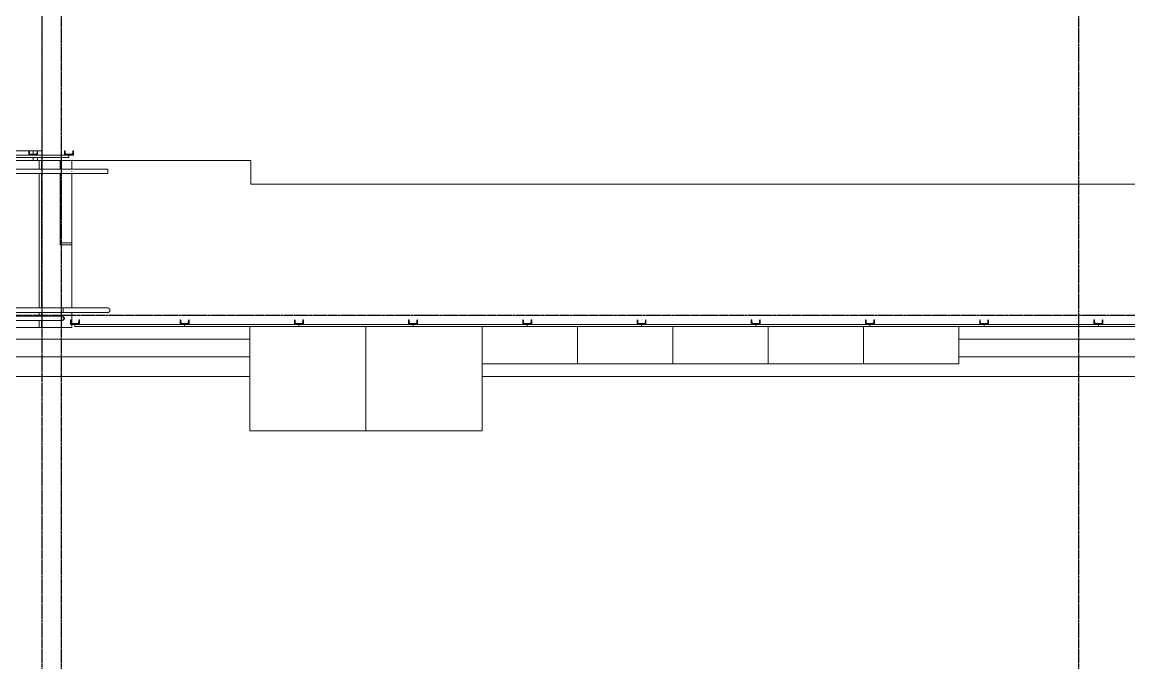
# Model space of a CAD drawing. Header units: inches. Extents: x -4093 to -1777, y 9773 to 12264.
# Drawn here: x -3836 to -3464.6, y 9772.6 to 9989.6 of the extents above; entities that cross this region are included whole.
import ezdxf

# ---------------------------------------------------------------- set-up
doc = ezdxf.new("R2010")
doc.units = ezdxf.units.IN
doc.header["$MEASUREMENT"] = 0
doc.linetypes.add('Grid Line 1_2_', pattern=[0.875, 0.5, -0.125, 0.125, -0.125])
doc.linetypes.add('Overhead 1_16_', pattern=[0.101562, 0.0625, -0.039062])
for name, color, linetype, lineweight in [('0-1', 7, 'Continuous', 5), ('0-2', 7, 'Continuous', 9), ('A-FLOR-2', 192, 'Continuous', 9), ('A-FLOR-HRAL', 11, 'Continuous', 9), ('A-GLAZ-CURT', 52, 'Continuous', 9), ('A-GLAZ-CWMG', 51, 'Continuous', 9), ('E-ELEC-EQPM', 71, 'Continuous', 9), ('S-BEAM-1', 7, 'Continuous', 9), ('S-FNDN-2', 32, 'Continuous', 9), ('S-GRID-1', 1, 'Grid Line 1_2_', 30), ('S-STRS', 31, 'Continuous', 9), ('S-STRS-3', 31, 'Overhead 1_16_', 9)]:
    doc.layers.add(name, color=color, linetype=linetype, lineweight=lineweight)

# ---------------------------------------------------------------- blocks, each defined once
blk = doc.blocks.new('034100 - Precast Structural Concrete - Solid Plank - 12_-1863259-BACKGROUND - 1ST FLOOR')
at = {"layer": 'S-BEAM-1'}
for p, q in [((0, 2.35), (0, 5.23)), ((0, -22.4), (0, 0.85)), ((0, -23.09), (0, -22.4)), ((0, -22.4), (4, -22.4)), ((0, -23.09), (4, -23.09))]:
    blk.add_line(p, q, dxfattribs=at)
blk = doc.blocks.new('CTR - 1st Phase - Structure_rvt-1-BACKGROUND - 1ST FLOOR')
at = {"layer": 'S-GRID-1'}
for p, q in [((-3829.32, 9772.61), (-3829.32, 12247.5)), ((-3822.82, 9772.61), (-3822.82, 12247.5)), ((-3481.32, 9772.61), (-3481.32, 12247.5)), ((-1777.25, 9891.19), (-4076.95, 9891.19))]:
    blk.add_line(p, q, dxfattribs=at)
at = {"layer": '0-2'}
blk.add_blockref('034100 - Precast Structural Concrete - Solid Plank - 12_-1863259-BACKGROUND - 1ST FLOOR', (-3823.32, 9937.96), dxfattribs=at)
blk = doc.blocks.new('Basic Wall _ 3_ XPS - UNDER XPS - ___-2659087-BACKGROUND - 1ST FLOOR')
at = {"layer": 'S-FNDN-2'}
for p, q in [((-3759.65, 9883.25), (-3917.32, 9883.25)), ((-3681.62, 9883.25), (-3681.65, 9883.25)), ((-1935.38, 9883.25), (-3521.62, 9883.25)), ((-3759.65, 9877.28), (-3917.32, 9877.28)), ((-3681.62, 9877.28), (-3681.65, 9877.28)), ((-1929.41, 9877.28), (-3521.62, 9877.28)), ((-3759.65, 9870.69), (-3917.32, 9870.69)), ((-1922.82, 9870.69), (-3681.65, 9870.69))]:
    blk.add_line(p, q, dxfattribs=at)
blk = doc.blocks.new('Horizontal_Siding - Horizontal_Siding-2907273-BACKGROUND - 1ST FLOOR')
at = {"layer": 'A-GLAZ-CURT'}
for p, q in [((-19.17, 2.25), (19.17, 2.25)), ((-19.17, 1.5), (-19.17, 2.25)), ((17.67, 1.5), (-17.67, 1.5)), ((19.17, 2.25), (19.17, 1.5))]:
    blk.add_line(p, q, dxfattribs=at)
blk = doc.blocks.new('Rectangular Mullion - RAILING POST-2666422-BACKGROUND - 1ST FLOOR')
at = {"layer": 'A-GLAZ-CWMG'}
for p, q in [((-1.5, -1.5), (-1.5, 0)), ((1.5, 0), (1.5, -1.5)), ((1.5, -1.5), (-1.5, -1.5)), ((-1.29, -0.21), (-1.22, -1.18)), ((-1.22, -1.18), (1.22, -1.18)), ((1.22, -1.18), (1.29, -0.21))]:
    blk.add_line(p, q, dxfattribs=at)
for centre, radius, start, end in [((-1.5, -0.21), 0.211, 359.472, 90), ((1.5, -0.21), 0.21, 90, 180.528)]:
    blk.add_arc(centre, radius, start, end, dxfattribs=at)
blk = doc.blocks.new('Rectangular Mullion - RAILING POST-2680134-BACKGROUND - 1ST FLOOR')
at = {"layer": 'A-GLAZ-CWMG'}
for p, q in [((-3, -1.5), (-3, 0)), ((0, 0), (0, -1.5)), ((0, -1.5), (-3, -1.5)), ((-2.79, -0.21), (-2.72, -1.18)), ((-2.72, -1.18), (-0.28, -1.18)), ((-0.28, -1.18), (-0.21, -0.21))]:
    blk.add_line(p, q, dxfattribs=at)
for centre, start, end in [((-3, -0.21), 359.472, 90), ((0, -0.21), 90, 180.528)]:
    blk.add_arc(centre, 0.21, start, end, dxfattribs=at)
blk = doc.blocks.new('Railing - 1_-2854140-BACKGROUND - 1ST FLOOR')
at = {"layer": 'A-FLOR-HRAL'}
for p, q in [((2, 11), (2, 0)), ((3.5, 0), (3.5, 11))]:
    blk.add_line(p, q, dxfattribs=at)
at = {"layer": 'A-FLOR-HRAL', "flags": 128}
for points in [[(2, 15), (2, 15.03), (2, 15.06), (2.01, 15.09), (2.01, 15.12), (2.01, 15.15), (2.02, 15.18), (2.03, 15.21), (2.04, 15.24), (2.05, 15.26), (2.06, 15.29), (2.07, 15.32), (2.08, 15.35), (2.1, 15.37), (2.11, 15.4), (2.13, 15.42), (2.15, 15.45), (2.17, 15.47), (2.19, 15.49), (2.21, 15.52), (2.23, 15.54), (2.25, 15.56), (2.27, 15.58), (2.3, 15.6), (2.32, 15.61), (2.34, 15.63), (2.37, 15.65), (2.4, 15.66), (2.42, 15.68), (2.45, 15.69), (2.48, 15.7), (2.51, 15.71), (2.53, 15.72), (2.56, 15.73), (2.59, 15.73), (2.62, 15.74), (2.65, 15.74), (2.68, 15.75), (2.71, 15.75), (2.74, 15.75)], [(2, 15), (2, 15), (2, 14.99), (2, 14.97), (2, 14.95), (2, 14.92), (2, 14.89), (2, 14.84), (2, 14.8), (2, 14.74), (2, 14.68), (2, 14.62), (2, 14.55), (2, 14.47), (2, 14.39), (2, 14.3), (2, 14.21), (2, 14.11), (2, 14.01), (2, 13.9), (2, 13.79), (2, 13.67), (2, 13.55), (2, 13.42), (2, 13.29), (2, 13.16), (2, 13.02), (2, 12.89), (2, 12.74), (2, 12.6), (2, 12.45), (2, 12.3), (2, 12.15), (2, 11.99), (2, 11.84), (2, 11.68), (2, 11.52), (2, 11.36), (2, 11.2), (2, 11.04), (2, 11)], [(2, 14.5), (2, 14.53), (2, 14.6), (2, 14.67), (2, 14.73), (2, 14.78), (2, 14.83), (2, 14.87), (2, 14.91), (2, 14.94), (2, 14.97), (2, 14.98), (2, 14.99), (2, 15)], [(2.75, 15.75), (2.78, 15.75), (2.81, 15.75), (2.84, 15.74), (2.87, 15.74), (2.9, 15.74), (2.93, 15.73), (2.96, 15.72), (2.99, 15.71), (3.01, 15.7), (3.04, 15.69), (3.07, 15.68), (3.1, 15.67), (3.12, 15.65), (3.15, 15.64), (3.17, 15.62), (3.2, 15.6), (3.22, 15.58), (3.24, 15.56), (3.27, 15.54), (3.29, 15.52), (3.31, 15.5), (3.33, 15.48), (3.35, 15.45), (3.36, 15.43), (3.38, 15.41), (3.4, 15.38), (3.41, 15.35), (3.43, 15.33), (3.44, 15.3), (3.45, 15.27), (3.46, 15.24), (3.47, 15.22), (3.48, 15.19), (3.48, 15.16), (3.49, 15.13), (3.49, 15.1), (3.5, 15.07), (3.5, 15.04), (3.5, 15.01)], [(3.5, 11), (3.5, 11.16), (3.5, 11.32), (3.5, 11.48), (3.5, 11.64), (3.5, 11.79), (3.5, 11.95), (3.5, 12.11), (3.5, 12.26), (3.5, 12.41), (3.5, 12.56), (3.5, 12.7), (3.5, 12.85), (3.5, 12.99), (3.5, 13.12), (3.5, 13.26), (3.5, 13.39), (3.5, 13.52), (3.5, 13.64), (3.5, 13.76), (3.5, 13.87), (3.5, 13.98), (3.5, 14.08), (3.5, 14.18), (3.5, 14.28), (3.5, 14.37), (3.5, 14.45), (3.5, 14.53), (3.5, 14.6), (3.5, 14.67), (3.5, 14.73), (3.5, 14.78), (3.5, 14.83), (3.5, 14.87), (3.5, 14.91), (3.5, 14.94), (3.5, 14.97), (3.5, 14.98), (3.5, 14.99), (3.5, 15), (3.5, 15)], [(3.5, 15), (3.5, 14.99), (3.5, 14.97), (3.5, 14.95), (3.5, 14.92), (3.5, 14.89), (3.5, 14.84), (3.5, 14.8), (3.5, 14.74), (3.5, 14.68), (3.5, 14.62), (3.5, 14.55), (3.5, 14.52)], [(2, 11), (2, 11.16), (2, 11.32), (2, 11.48), (2, 11.64), (2, 11.79), (2, 11.95), (2, 12.11), (2, 12.26), (2, 12.41), (2, 12.56), (2, 12.7), (2, 12.85), (2, 12.94)], [(3.5, 14.07), (3.5, 14.01), (3.5, 13.9), (3.5, 13.79), (3.5, 13.67), (3.5, 13.55), (3.5, 13.42), (3.5, 13.29), (3.5, 13.16), (3.5, 13.02), (3.5, 12.89), (3.5, 12.74), (3.5, 12.6), (3.5, 12.45), (3.5, 12.3), (3.5, 12.15), (3.5, 11.99), (3.5, 11.84), (3.5, 11.68), (3.5, 11.52), (3.5, 11.36), (3.5, 11.2), (3.5, 11.04), (3.5, 11)]]:
    blk.add_lwpolyline(points, dxfattribs=at)
at = {"layer": 'A-FLOR-HRAL'}
blk.add_arc((0, 0), 0.5, 360, 180, dxfattribs=at)
blk = doc.blocks.new('Railing - 1_-2854104-BACKGROUND - 1ST FLOOR')
at = {"layer": 'A-FLOR-HRAL'}
for p, q in [((2, 0), (2, -11)), ((2, 0), (2.75, 0)), ((2.75, 0), (3.5, 0)), ((3.5, -11), (3.5, 0))]:
    blk.add_line(p, q, dxfattribs=at)
at = {"layer": 'A-FLOR-HRAL', "flags": 128}
for points in [[(2, -12.94), (2, -12.89), (2, -12.74), (2, -12.6), (2, -12.45), (2, -12.3), (2, -12.15), (2, -11.99), (2, -11.84), (2, -11.68), (2, -11.52), (2, -11.36), (2, -11.2), (2, -11.04), (2, -11)], [(2, -11), (2, -11.16), (2, -11.32), (2, -11.48), (2, -11.64), (2, -11.79), (2, -11.95), (2, -12.11), (2, -12.26), (2, -12.41), (2, -12.56), (2, -12.7), (2, -12.85), (2, -12.99), (2, -13.12), (2, -13.26), (2, -13.39), (2, -13.52), (2, -13.64), (2, -13.76), (2, -13.87), (2, -13.98), (2, -14.08), (2, -14.18), (2, -14.28), (2, -14.37), (2, -14.45), (2, -14.53), (2, -14.6), (2, -14.67), (2, -14.73), (2, -14.78), (2, -14.83), (2, -14.87), (2, -14.91), (2, -14.94), (2, -14.97), (2, -14.98), (2, -14.99), (2, -15), (2, -15)], [(3.5, -11), (3.5, -11.16), (3.5, -11.32), (3.5, -11.48), (3.5, -11.64), (3.5, -11.79), (3.5, -11.95), (3.5, -12.11), (3.5, -12.26), (3.5, -12.41), (3.5, -12.56), (3.5, -12.7), (3.5, -12.85)], [(3.5, -15), (3.5, -15), (3.5, -14.99), (3.5, -14.97), (3.5, -14.95), (3.5, -14.92), (3.5, -14.89), (3.5, -14.84), (3.5, -14.8), (3.5, -14.74), (3.5, -14.68), (3.5, -14.62), (3.5, -14.55), (3.5, -14.47), (3.5, -14.39), (3.5, -14.3), (3.5, -14.21), (3.5, -14.11), (3.5, -14.01), (3.5, -13.9), (3.5, -13.79), (3.5, -13.67), (3.5, -13.55), (3.5, -13.42), (3.5, -13.29), (3.5, -13.16), (3.5, -13.02), (3.5, -12.89), (3.5, -12.74), (3.5, -12.6), (3.5, -12.45), (3.5, -12.3), (3.5, -12.15), (3.5, -11.99), (3.5, -11.84), (3.5, -11.68), (3.5, -11.52), (3.5, -11.36), (3.5, -11.2), (3.5, -11.04), (3.5, -11)], [(2, -15), (2, -14.99), (2, -14.97), (2, -14.95), (2, -14.92), (2, -14.89), (2, -14.84), (2, -14.8), (2, -14.74), (2, -14.68), (2, -14.62), (2, -14.55), (2, -14.5)], [(3.5, -13.54), (3.5, -13.64), (3.5, -13.76), (3.5, -13.87), (3.5, -13.98), (3.5, -14.08), (3.5, -14.18), (3.5, -14.28), (3.5, -14.37), (3.5, -14.45), (3.5, -14.53), (3.5, -14.6), (3.5, -14.67), (3.5, -14.73), (3.5, -14.78), (3.5, -14.83), (3.5, -14.87), (3.5, -14.91), (3.5, -14.94), (3.5, -14.97), (3.5, -14.98), (3.5, -14.99), (3.5, -15)], [(2.75, -15.75), (2.72, -15.75), (2.69, -15.75), (2.66, -15.74), (2.63, -15.74), (2.6, -15.74), (2.57, -15.73), (2.54, -15.72), (2.51, -15.71), (2.49, -15.7), (2.46, -15.69), (2.43, -15.68), (2.4, -15.67), (2.38, -15.65), (2.35, -15.64), (2.33, -15.62), (2.3, -15.6), (2.28, -15.58), (2.26, -15.56), (2.23, -15.54), (2.21, -15.52), (2.19, -15.5), (2.17, -15.48), (2.15, -15.45), (2.14, -15.43), (2.12, -15.41), (2.1, -15.38), (2.09, -15.35), (2.07, -15.33), (2.06, -15.3), (2.05, -15.27), (2.04, -15.24), (2.03, -15.22), (2.02, -15.19), (2.02, -15.16), (2.01, -15.13), (2.01, -15.1), (2, -15.07), (2, -15.04), (2, -15.01)], [(3.5, -15), (3.5, -15.03), (3.5, -15.06), (3.49, -15.09), (3.49, -15.12), (3.49, -15.15), (3.48, -15.18), (3.47, -15.21), (3.46, -15.24), (3.45, -15.26), (3.44, -15.29), (3.43, -15.32), (3.42, -15.35), (3.4, -15.37), (3.39, -15.4), (3.37, -15.42), (3.35, -15.45), (3.33, -15.47), (3.31, -15.49), (3.29, -15.52), (3.27, -15.54), (3.25, -15.56), (3.23, -15.58), (3.2, -15.6), (3.18, -15.61), (3.16, -15.63), (3.13, -15.65), (3.1, -15.66), (3.08, -15.68), (3.05, -15.69), (3.02, -15.7), (2.99, -15.71), (2.97, -15.72), (2.94, -15.73), (2.91, -15.73), (2.88, -15.74), (2.85, -15.74), (2.82, -15.75), (2.79, -15.75), (2.76, -15.75)]]:
    blk.add_lwpolyline(points, dxfattribs=at)
at = {"layer": 'A-FLOR-HRAL'}
blk.add_arc((0, 0), 0.5, 180, 360, dxfattribs=at)
blk = doc.blocks.new('Railing - Railing-2829184-BACKGROUND - 1ST FLOOR')
at = {"layer": 'A-FLOR-HRAL'}
for p, q in [((-3822.32, 9893.69), (-3915.32, 9893.69)), ((-3822.32, 9893.69), (-3822.32, 9892.19)), ((-3822.32, 9892.19), (-3915.32, 9892.19)), ((-3915.32, 9889.44), (-3915.32, 9890.94)), ((-3822.32, 9890.94), (-3915.32, 9890.94)), ((-3822.32, 9889.44), (-3915.32, 9889.44)), ((-3822.32, 9890.94), (-3822.32, 9889.44))]:
    blk.add_line(p, q, dxfattribs=at)
at = {"extrusion": (0, 0, -1), "zscale": -1, "rotation": 90.00000000000061}
for name, p in [('Railing - 1_-2854104-BACKGROUND - 1ST FLOOR', (3915.32, 9890.19)), ('Railing - 1_-2854140-BACKGROUND - 1ST FLOOR', (3822.32, 9890.19))]:
    blk.add_blockref(name, p, dxfattribs=at)
blk = doc.blocks.new('Top Rail Type - Top Rail_Internal_-2831824-BACKGROUND - 1ST FLOOR')
at = {"layer": 'A-FLOR-HRAL'}
for p, q in [((-3918.3, 9940.31), (-3930.32, 9940.31)), ((-3930.32, 9939.47), (-3930.32, 9939.66)), ((-3930.32, 9938.81), (-3918.3, 9938.81)), ((-3819.11, 9940.31), (-3918.11, 9940.31)), ((-3918.11, 9938.81), (-3819.11, 9938.81)), ((-3807.32, 9940.31), (-3819.11, 9940.31)), ((-3819.11, 9938.81), (-3807.32, 9938.81)), ((-3807.32, 9939.66), (-3807.32, 9939.47))]:
    blk.add_line(p, q, dxfattribs=at)
for points in [[(-3918.32, 9939.49), (-3918.32, 9939.51), (-3918.32, 9939.56), (-3918.32, 9939.62), (-3918.32, 9939.64)], [(-3819.32, 9939.49), (-3819.32, 9939.51), (-3819.32, 9939.56), (-3819.32, 9939.62), (-3819.32, 9939.64)]]:
    blk.add_open_spline(points, degree=3, dxfattribs=at)
blk = doc.blocks.new('Top Rail Type - Top Rail_Internal_-V130-BACKGROUND - 1ST FLOOR')
at = {"layer": 'A-FLOR-HRAL'}
for p, q in [((-3930.32, 9940.31), (-3930.32, 9938.81)), ((-3930.32, 9940.31), (-3918.32, 9940.31)), ((-3930.32, 9938.81), (-3918.32, 9938.81)), ((-3918.32, 9940.31), (-3819.32, 9940.31)), ((-3918.32, 9938.81), (-3819.32, 9938.81)), ((-3819.32, 9940.31), (-3807.32, 9940.31)), ((-3819.32, 9938.81), (-3807.32, 9938.81)), ((-3807.32, 9940.31), (-3807.32, 9938.81))]:
    blk.add_line(p, q, dxfattribs=at)
blk = doc.blocks.new('Rectangular Mullion - RAILING POST-V131-BACKGROUND - 1ST FLOOR')
at = {"layer": 'A-GLAZ-CWMG'}
for p, q in [((-3, 0), (-3, -1.5)), ((-2.72, -1.18), (-2.79, -0.21)), ((-0.28, -1.18), (-2.72, -1.18)), ((-0.21, -0.21), (-0.28, -1.18))]:
    blk.add_line(p, q, dxfattribs=at)
for centre, start, end in [((-3, -0.21), 359.472, 90), ((0, -0.21), 108.4785, 180.528)]:
    blk.add_arc(centre, 0.211, start, end, dxfattribs=at)
blk = doc.blocks.new('Horizontal_Siding - Horizontal_Siding-3202371-BACKGROUND - 1ST FLOOR')
at = {"layer": 'A-GLAZ-CURT'}
for p, q in [((-17.06, 2.25), (17.06, 2.25)), ((-17.06, 1.5), (-17.06, 2.25)), ((15.56, 1.5), (-15.56, 1.5)), ((17.06, 2.25), (17.06, 1.5))]:
    blk.add_line(p, q, dxfattribs=at)
blk = doc.blocks.new('Rectangular Mullion - RAILING POST-2831812-BACKGROUND - 1ST FLOOR')
at = {"layer": 'A-GLAZ-CWMG'}
for p, q in [((-3, 0), (-3, -1.5)), ((0, -1.5), (0, 0)), ((-3, -1.5), (0, -1.5)), ((-2.72, -1.18), (-2.79, -0.21)), ((-0.28, -1.18), (-2.72, -1.18)), ((-0.21, -0.21), (-0.28, -1.18))]:
    blk.add_line(p, q, dxfattribs=at)
for centre, radius, start, end in [((-3, -0.21), 0.211, 359.472, 90), ((0, -0.21), 0.21, 90, 180.528)]:
    blk.add_arc(centre, radius, start, end, dxfattribs=at)
blk = doc.blocks.new('Horizontal_Siding - Horizontal_Siding-2907272-BACKGROUND - 1ST FLOOR')
at = {"layer": 'A-GLAZ-CURT'}
for p, q in [((-18.42, 2.25), (18.42, 2.25)), ((-18.42, 1.5), (-18.42, 2.25)), ((16.92, 1.5), (-16.92, 1.5)), ((18.42, 2.25), (18.42, 1.5))]:
    blk.add_line(p, q, dxfattribs=at)
blk = doc.blocks.new('262400 - Switchboards and Panelboards - Electric Panel - Generic - 262400 - Switchboards and Panelboards - Electric Panel - Generic-2655902-BACKGROUND - 1ST FLOOR')
at = {"layer": 'E-ELEC-EQPM'}
for p, q in [((39, 36), (0, 36)), ((0, 36), (0, 1)), ((39, 1), (39, 36))]:
    blk.add_line(p, q, dxfattribs=at)
blk = doc.blocks.new('262400 - Switchboards and Panelboards - Electric Panel - Generic - 262400 - Switchboards and Panelboards - Electric Panel - Generic-V135-BACKGROUND - 1ST FLOOR')
at = {"layer": 'E-ELEC-EQPM'}
for p, q in [((32, 13), (0, 13)), ((0, 13), (0, 0.55)), ((32, 0.55), (32, 13))]:
    blk.add_line(p, q, dxfattribs=at)

msp = doc.modelspace()

# ---------------------------------------------------------------- linework, layer by layer
at = {"layer": 'A-FLOR-2'}
for p, q in [((-3829.32, 9946.44), (-3829.32, 10008.84)), ((-3961.32, 9946.44), (-3829.32, 9946.44)), ((-3830.89, 9946.44), (-3830.89, 9944.94)), ((-3830.89, 9944.19), (-3830.88, 9943.19)), ((-3759.32, 9943.19), (-3830.88, 9943.19)), ((-3819.32, 9943.19), (-3819.32, 9940.31)), ((-3759.32, 9935.19), (-3759.32, 9943.19)), ((-3819.32, 9938.81), (-3819.32, 9893.69)), ((-3329.12, 9935.19), (-3759.32, 9935.19)), ((-3819.32, 9892.19), (-3819.32, 9888.51))]:
    msp.add_line(p, q, dxfattribs=at)
at = {"layer": 'S-FNDN-2'}
for p, q in [((-3832.32, 9945.26), (-3832.32, 9946.44)), ((-3832.32, 9943.19), (-3832.32, 9944.19))]:
    msp.add_line(p, q, dxfattribs=at)
at = {"layer": 'S-STRS'}
for p, q in [((-3841.32, 9943.19), (-3830.88, 9943.19)), ((-3830.32, 9943.19), (-3830.32, 9940.31)), ((-3819.32, 9943.19), (-3819.32, 9940.31)), ((-3830.32, 9938.81), (-3830.32, 9893.69)), ((-3819.32, 9938.81), (-3819.32, 9893.69)), ((-3830.32, 9892.19), (-3830.32, 9890.94)), ((-3830.32, 9889.44), (-3830.32, 9887.19)), ((-3819.32, 9892.19), (-3819.32, 9888.51)), ((-3841.32, 9887.19), (-3830.32, 9887.19)), ((-3830.32, 9887.19), (-3819.32, 9887.19)), ((-3819.32, 9888.19), (-3819.32, 9887.19))]:
    msp.add_line(p, q, dxfattribs=at)
at = {"layer": 'S-STRS-3'}
for p, q in [((-3829.57, 9943.19), (-3829.57, 9940.31)), ((-3829.57, 9938.81), (-3829.57, 9893.69)), ((-3829.57, 9892.19), (-3829.57, 9890.94)), ((-3829.57, 9889.44), (-3829.57, 9887.19))]:
    msp.add_line(p, q, dxfattribs=at)

# ---------------------------------------------------------------- block references
at = {"layer": '0-1'}
msp.add_blockref('CTR - 1st Phase - Structure_rvt-1-BACKGROUND - 1ST FLOOR', (0, 0), dxfattribs=at)
at = {"layer": 'A-FLOR-HRAL'}
for name in ['Top Rail Type - Top Rail_Internal_-2831824-BACKGROUND - 1ST FLOOR', 'Top Rail Type - Top Rail_Internal_-V130-BACKGROUND - 1ST FLOOR', 'Railing - Railing-2829184-BACKGROUND - 1ST FLOOR']:
    msp.add_blockref(name, (0, 0), dxfattribs=at)
at = {"layer": 'A-GLAZ-CURT', "rotation": 180}
for name, p in [('Horizontal_Siding - Horizontal_Siding-3202371-BACKGROUND - 1ST FLOOR', (-3837.39, 9946.44)), ('Horizontal_Siding - Horizontal_Siding-2907272-BACKGROUND - 1ST FLOOR', (-3799.91, 9889.69)), ('Horizontal_Siding - Horizontal_Siding-2907273-BACKGROUND - 1ST FLOOR', (-3762.32, 9889.69)), ('Horizontal_Siding - Horizontal_Siding-2907273-BACKGROUND - 1ST FLOOR', (-3723.98, 9889.69)), ('Horizontal_Siding - Horizontal_Siding-2907273-BACKGROUND - 1ST FLOOR', (-3685.65, 9889.69)), ('Horizontal_Siding - Horizontal_Siding-2907273-BACKGROUND - 1ST FLOOR', (-3647.31, 9889.69)), ('Horizontal_Siding - Horizontal_Siding-2907273-BACKGROUND - 1ST FLOOR', (-3608.97, 9889.69)), ('Horizontal_Siding - Horizontal_Siding-2907273-BACKGROUND - 1ST FLOOR', (-3570.63, 9889.69)), ('Horizontal_Siding - Horizontal_Siding-2907273-BACKGROUND - 1ST FLOOR', (-3532.3, 9889.69)), ('Horizontal_Siding - Horizontal_Siding-2907273-BACKGROUND - 1ST FLOOR', (-3493.96, 9889.69)), ('Horizontal_Siding - Horizontal_Siding-2907273-BACKGROUND - 1ST FLOOR', (-3455.62, 9889.69))]:
    msp.add_blockref(name, p, dxfattribs=at)
at = {"layer": 'A-GLAZ-CWMG'}
for name, p in [('Rectangular Mullion - RAILING POST-V131-BACKGROUND - 1ST FLOOR', (-3830.82, 9946.44)), ('Rectangular Mullion - RAILING POST-2831812-BACKGROUND - 1ST FLOOR', (-3818.82, 9946.44))]:
    msp.add_blockref(name, p, dxfattribs=at)
at = {"layer": 'A-GLAZ-CWMG', "extrusion": (0, 0, -1)}
for name, p in [('Rectangular Mullion - RAILING POST-2680134-BACKGROUND - 1ST FLOOR', (3819.82, 9889.69)), ('Rectangular Mullion - RAILING POST-2666422-BACKGROUND - 1ST FLOOR', (3781.49, 9889.69)), ('Rectangular Mullion - RAILING POST-2666422-BACKGROUND - 1ST FLOOR', (3743.15, 9889.69)), ('Rectangular Mullion - RAILING POST-2666422-BACKGROUND - 1ST FLOOR', (3704.81, 9889.69)), ('Rectangular Mullion - RAILING POST-2666422-BACKGROUND - 1ST FLOOR', (3666.48, 9889.69)), ('Rectangular Mullion - RAILING POST-2666422-BACKGROUND - 1ST FLOOR', (3628.14, 9889.69)), ('Rectangular Mullion - RAILING POST-2666422-BACKGROUND - 1ST FLOOR', (3589.8, 9889.69)), ('Rectangular Mullion - RAILING POST-2666422-BACKGROUND - 1ST FLOOR', (3551.47, 9889.69)), ('Rectangular Mullion - RAILING POST-2666422-BACKGROUND - 1ST FLOOR', (3513.13, 9889.69)), ('Rectangular Mullion - RAILING POST-2666422-BACKGROUND - 1ST FLOOR', (3474.79, 9889.69))]:
    msp.add_blockref(name, p, dxfattribs=at)
at = {"layer": 'E-ELEC-EQPM', "rotation": 180}
for name, p in [('262400 - Switchboards and Panelboards - Electric Panel - Generic - 262400 - Switchboards and Panelboards - Electric Panel - Generic-2655902-BACKGROUND - 1ST FLOOR', (-3720.65, 9888.44)), ('262400 - Switchboards and Panelboards - Electric Panel - Generic - 262400 - Switchboards and Panelboards - Electric Panel - Generic-2655902-BACKGROUND - 1ST FLOOR', (-3681.65, 9888.44)), ('262400 - Switchboards and Panelboards - Electric Panel - Generic - 262400 - Switchboards and Panelboards - Electric Panel - Generic-V135-BACKGROUND - 1ST FLOOR', (-3649.62, 9887.99)), ('262400 - Switchboards and Panelboards - Electric Panel - Generic - 262400 - Switchboards and Panelboards - Electric Panel - Generic-V135-BACKGROUND - 1ST FLOOR', (-3617.62, 9887.99)), ('262400 - Switchboards and Panelboards - Electric Panel - Generic - 262400 - Switchboards and Panelboards - Electric Panel - Generic-V135-BACKGROUND - 1ST FLOOR', (-3585.62, 9887.99)), ('262400 - Switchboards and Panelboards - Electric Panel - Generic - 262400 - Switchboards and Panelboards - Electric Panel - Generic-V135-BACKGROUND - 1ST FLOOR', (-3553.62, 9887.99)), ('262400 - Switchboards and Panelboards - Electric Panel - Generic - 262400 - Switchboards and Panelboards - Electric Panel - Generic-V135-BACKGROUND - 1ST FLOOR', (-3521.62, 9887.99))]:
    msp.add_blockref(name, p, dxfattribs=at)
at = {"layer": 'S-FNDN-2'}
msp.add_blockref('Basic Wall _ 3_ XPS - UNDER XPS - ___-2659087-BACKGROUND - 1ST FLOOR', (0, 0), dxfattribs=at)

doc.saveas('drawing.dxf')
